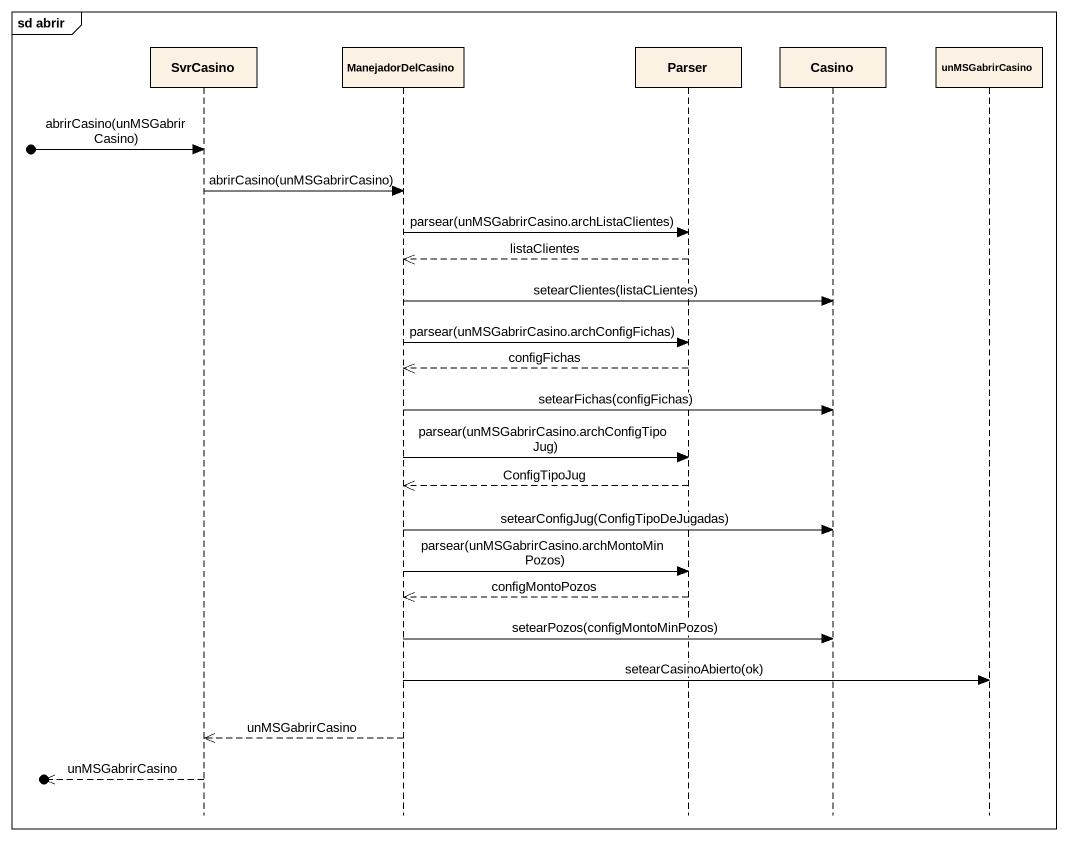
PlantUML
@startuml
mainframe sd abrir
hide footbox
participant SvrCasino
participant ManejadorDelCasino
participant Parser
participant Casino
participant unMSGabrirCasino

[o-> SvrCasino : abrirCasino(unMSGabrirCasino)
SvrCasino -> ManejadorDelCasino : abrirCasino(unMSGabrirCasino)
ManejadorDelCasino -> Parser : parsear(unMSGabrirCasino.archListaClientes)
Parser -->> ManejadorDelCasino : listaClientes
ManejadorDelCasino -> Casino : setearClientes(listaCLientes)
ManejadorDelCasino -> Parser : parsear(unMSGabrirCasino.archConfigFichas)
Parser -->> ManejadorDelCasino : configFichas
ManejadorDelCasino -> Casino : setearFichas(configFichas)
ManejadorDelCasino -> Parser : parsear(unMSGabrirCasino.archConfigTipoJug)
Parser -->> ManejadorDelCasino : ConfigTipoJug
ManejadorDelCasino -> Casino : setearConfigJug(ConfigTipoDeJugadas)
ManejadorDelCasino -> Parser : parsear(unMSGabrirCasino.archMontoMinPozos)
Parser -->> ManejadorDelCasino : configMontoPozos
ManejadorDelCasino -> Casino : setearPozos(configMontoMinPozos)
ManejadorDelCasino -> unMSGabrirCasino : setearCasinoAbierto(ok)
ManejadorDelCasino -->> SvrCasino : unMSGabrirCasino
[o<<-- SvrCasino : unMSGabrirCasino
@enduml
